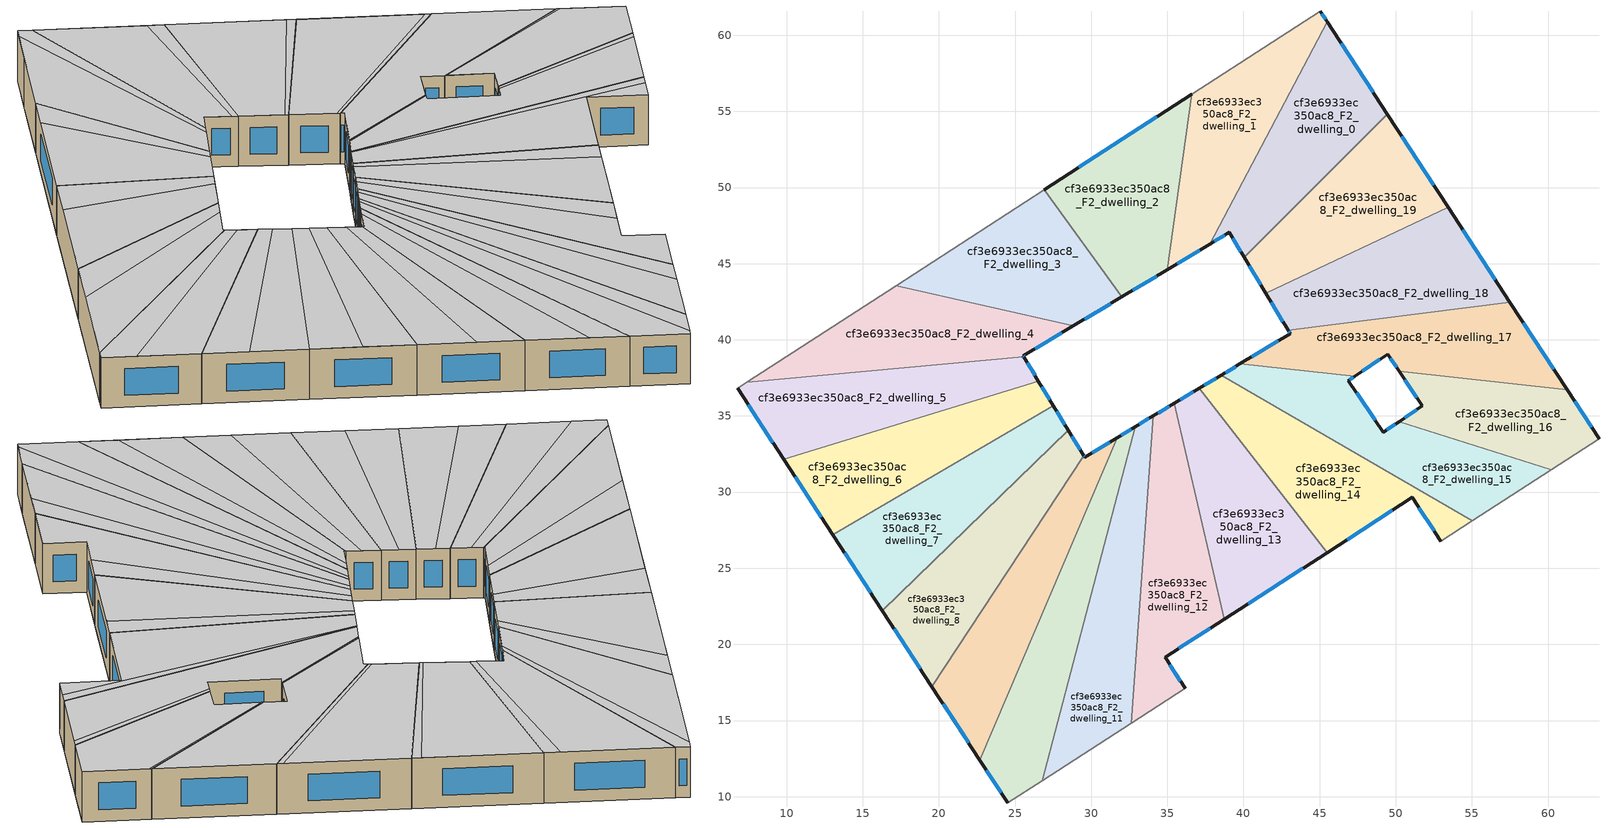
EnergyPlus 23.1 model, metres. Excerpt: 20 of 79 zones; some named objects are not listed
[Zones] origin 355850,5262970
cf3e6933ec350ac8_F2_dwelling_0
 floor to cf3e6933ec350ac8_F1_dwelling_0 (EU_floor_Construction): 45.49,60.9 49.45,54.82 40.04,45.41 39.05,47.05 37.79,46.29 z6
 wall outside (EU_wall_Construction): 37.79,46.29 39.05,47.05 40.04,45.41 / 49.45,54.82 45.49,60.9 z6:9
 wall to cf3e6933ec350ac8_F2_dwelling_1 (EU_wall_Construction): 45.49,60.9 37.79,46.29 z6:9
 wall to cf3e6933ec350ac8_F2_dwelling_19 (EU_wall_Construction): 40.04,45.41 49.45,54.82 z6:9
 window (EU_Window_Construction): 39.29,46.66 39.81,45.79 / 38.09,46.47 38.76,46.87 / 48.52,56.25 46.42,59.47 z6.7:8.3
 ceiling to cf3e6933ec350ac8_F3_dwelling_17 (EU_floor_Construction): 39.85,45.72 48.93,55.62 45.49,60.9 37.79,46.29 39.05,47.05 z9
 ceiling to cf3e6933ec350ac8_F3_dwelling_16 (EU_floor_Construction): 40.04,45.41 49.45,54.82 48.93,55.62 39.85,45.72 z9
cf3e6933ec350ac8_F2_dwelling_1
 floor to cf3e6933ec350ac8_F1_dwelling_1 (EU_floor_Construction): 45.04,61.59 45.49,60.9 37.79,46.29 34.99,44.61 36.59,56.12 41.89,59.55 z6
 wall outside (EU_wall_Construction): 34.99,44.61 37.79,46.29 / 45.49,60.9 45.04,61.59 z6:9
 wall to cf3e6933ec350ac8_F2_dwelling_2 (EU_wall_Construction): 36.59,56.12 34.99,44.61 z6:9
 wall adiabatic (EU_wall_Construction): 45.04,61.59 41.89,59.55 36.59,56.12 z6:9
 window (EU_Window_Construction): 35.65,45 37.14,45.9 / 45.39,61.06 45.15,61.43 z6.7:8.3
 ceiling to cf3e6933ec350ac8_F3_dwelling_18 (EU_floor_Construction): 37.27,45.98 44.43,61.19 41.89,59.55 36.59,56.12 34.99,44.61 z9
 ceiling to cf3e6933ec350ac8_F3_dwelling_17 (EU_floor_Construction): 37.79,46.29 45.49,60.9 45.04,61.59 44.43,61.19 37.27,45.98 z9
cf3e6933ec350ac8_F2_dwelling_10
 floor to cf3e6933ec350ac8_F1_dwelling_10 (EU_floor_Construction): 32.89,34.29 26.79,11.05 24.52,9.59 22.68,12.4 31.71,33.58 z6
 wall outside (EU_wall_Construction): 32.89,34.29 31.71,33.58 / 22.68,12.4 24.52,9.59 z6:9
 wall to cf3e6933ec350ac8_F2_dwelling_9 (EU_wall_Construction): 31.71,33.58 22.68,12.4 z6:9
 wall to cf3e6933ec350ac8_F2_dwelling_11 (EU_wall_Construction): 26.79,11.05 32.89,34.29 z6:9
 wall adiabatic (EU_wall_Construction): 24.52,9.59 26.79,11.05 z6:9
 window (EU_Window_Construction): 32.61,34.12 31.99,33.75 / 23.11,11.74 24.09,10.25 z6.7:8.3
 ceiling to cf3e6933ec350ac8_F3_dwelling_7 (EU_floor_Construction): 24.83,9.79 32.53,34.07 31.71,33.58 22.68,12.4 24.52,9.59 z9
 ceiling adiabatic (EU_roof_Construction): 26.79,11.05 32.89,34.29 32.53,34.07 24.83,9.79 z9
cf3e6933ec350ac8_F2_dwelling_11
 floor to cf3e6933ec350ac8_F1_dwelling_11 (EU_floor_Construction): 34.07,35 32.62,14.83 26.79,11.05 32.89,34.29 z6
 wall outside (EU_wall_Construction): 34.07,35 32.89,34.29 z6:9
 wall to cf3e6933ec350ac8_F2_dwelling_12 (EU_wall_Construction): 32.62,14.83 34.07,35 z6:9
 wall adiabatic (EU_wall_Construction): 26.79,11.05 32.62,14.83 z6:9
 window (EU_Window_Construction): 33.79,34.83 33.17,34.46 z6.7:8.3
 ceiling adiabatic (EU_roof_Construction): 30.86,13.69 33.65,34.75 32.89,34.29 26.79,11.05 z9
 ceiling to cf3e6933ec350ac8_F3_dwelling_9 (EU_floor_Construction): 32.62,14.83 34.07,35 33.65,34.75 30.86,13.69 z9
cf3e6933ec350ac8_F2_dwelling_12
 floor to cf3e6933ec350ac8_F1_dwelling_12 (EU_floor_Construction): 35.45,35.83 38.73,21.65 34.85,19.14 36.16,17.12 32.62,14.83 34.07,35 z6
 wall outside (EU_wall_Construction): 36.16,17.12 34.85,19.14 38.73,21.65 / 35.45,35.83 34.07,35 z6:9
 wall to cf3e6933ec350ac8_F2_dwelling_13 (EU_wall_Construction): 38.73,21.65 35.45,35.83 z6:9
 wall adiabatic (EU_wall_Construction): 32.62,14.83 36.16,17.12 z6:9
 window (EU_Window_Construction): 35.76,19.73 37.82,21.06 / 35.85,17.59 35.16,18.66 / 35.13,35.63 34.39,35.19 z6.7:8.3
 ceiling to cf3e6933ec350ac8_F3_dwelling_9 (EU_floor_Construction): 36.16,17.12 34.85,19.14 36.94,20.49 34.88,35.48 34.07,35 32.62,14.83 z9
 ceiling adiabatic (EU_roof_Construction): 38.73,21.65 35.45,35.83 34.88,35.48 36.94,20.49 z9
cf3e6933ec350ac8_F2_dwelling_13
 floor to cf3e6933ec350ac8_F1_dwelling_13 (EU_floor_Construction): 37.1,36.82 45.49,26.03 38.73,21.65 35.45,35.83 z6
 wall outside (EU_wall_Construction): 38.73,21.65 45.49,26.03 / 37.1,36.82 35.45,35.83 z6:9
 wall to cf3e6933ec350ac8_F2_dwelling_14 (EU_wall_Construction): 45.49,26.03 37.1,36.82 z6:9
 window (EU_Window_Construction): 40.31,22.68 43.9,25 / 36.71,36.58 35.84,36.06 z6.7:8.3
 ceiling adiabatic (EU_roof_Construction): 44.14,25.16 36.69,36.57 35.45,35.83 38.73,21.65 z9
 ceiling to cf3e6933ec350ac8_F3_dwelling_11 (EU_floor_Construction): 45.49,26.03 37.1,36.81 36.69,36.57 44.14,25.16 z9
cf3e6933ec350ac8_F2_dwelling_14
 floor to cf3e6933ec350ac8_F1_dwelling_14 (EU_floor_Construction): 51.08,29.65 45.49,26.03 37.1,36.82 38.54,37.68 55.04,28.12 52.96,26.78 z6
 wall outside (EU_wall_Construction): 45.49,26.03 51.08,29.65 52.96,26.78 / 38.54,37.68 37.1,36.82 z6:9
 wall to cf3e6933ec350ac8_F2_dwelling_15 (EU_wall_Construction): 55.04,28.12 38.54,37.68 z6:9
 wall adiabatic (EU_wall_Construction): 52.96,26.78 55.04,28.12 z6:9
 window (EU_Window_Construction): 51.52,28.97 52.52,27.45 / 46.8,26.88 49.77,28.8 / 38.2,37.48 37.43,37.02 z6.7:8.3
 ceiling to cf3e6933ec350ac8_F3_dwelling_11 (EU_floor_Construction): 52.96,26.78 54.34,27.67 38.43,37.62 37.1,36.81 45.49,26.03 51.08,29.65 z9
 ceiling to cf3e6933ec350ac8_F3_dwelling_12 (EU_floor_Construction): 55.04,28.12 38.54,37.68 38.43,37.62 54.34,27.67 z9
cf3e6933ec350ac8_F2_dwelling_15
 floor to cf3e6933ec350ac8_F1_dwelling_15 (EU_floor_Construction): 60.2,31.46 55.04,28.12 38.54,37.68 39.76,38.42 47.29,37.59 46.89,37.32 49.18,33.93 50.21,34.63 z6
 wall outside (EU_wall_Construction): 50.21,34.63 49.18,33.93 46.89,37.32 47.29,37.59 / 39.76,38.42 38.54,37.68 z6:9
 wall to cf3e6933ec350ac8_F2_dwelling_17 (EU_wall_Construction): 47.29,37.59 39.76,38.42 z6:9
 wall to cf3e6933ec350ac8_F2_dwelling_16 (EU_wall_Construction): 60.2,31.46 50.21,34.63 z6:9
 wall adiabatic (EU_wall_Construction): 55.04,28.12 60.2,31.46 z6:9
 window (EU_Window_Construction): 46.99,37.39 47.2,37.53 / 48.64,34.73 47.43,36.53 / 49.97,34.46 49.42,34.1 / 39.48,38.24 38.83,37.85 z6.7:8.3
 ceiling to cf3e6933ec350ac8_F3_dwelling_12 (EU_floor_Construction): 59.73,31.16 49.93,34.44 49.18,33.93 46.89,37.32 47.29,37.59 39.76,38.42 38.54,37.68 55.04,28.12 z9
 ceiling to cf3e6933ec350ac8_F3_dwelling_13 (EU_floor_Construction): 60.2,31.46 50.21,34.63 49.93,34.44 59.73,31.16 z9
cf3e6933ec350ac8_F2_dwelling_16
 floor to cf3e6933ec350ac8_F1_dwelling_16 (EU_floor_Construction): 61.25,36.71 63.34,33.49 60.2,31.46 50.21,34.63 51.75,35.66 50.23,37.92 z6
 wall outside (EU_wall_Construction): 50.23,37.92 51.75,35.66 50.21,34.63 / 63.34,33.49 61.25,36.71 z6:9
 wall to cf3e6933ec350ac8_F2_dwelling_17 (EU_wall_Construction): 61.25,36.71 50.23,37.92 z6:9
 wall adiabatic (EU_wall_Construction): 60.2,31.46 63.34,33.49 z6:9
 window (EU_Window_Construction): 51.39,35.42 50.57,34.87 / 50.58,37.39 51.39,36.19 / 62.85,34.25 61.74,35.96 z6.7:8.3
 ceiling to cf3e6933ec350ac8_F3_dwelling_13 (EU_floor_Construction): 63.34,33.49 61.35,36.55 50.29,37.83 51.75,35.66 50.21,34.63 60.2,31.46 z9
 ceiling to cf3e6933ec350ac8_F3_dwelling_14 (EU_floor_Construction): 61.35,36.55 61.25,36.71 50.23,37.92 50.29,37.83 z9
cf3e6933ec350ac8_F2_dwelling_17
 floor to cf3e6933ec350ac8_F1_dwelling_17 (EU_floor_Construction): 57.5,42.47 61.25,36.71 50.23,37.92 49.47,39.05 47.29,37.59 39.76,38.42 43.07,40.4 42.93,40.62 z6
 wall outside (EU_wall_Construction): 42.93,40.62 43.07,40.4 39.76,38.42 / 61.25,36.71 57.5,42.47 / 47.29,37.59 49.47,39.05 50.23,37.92 z6:9
 wall to cf3e6933ec350ac8_F2_dwelling_18 (EU_wall_Construction): 57.5,42.47 42.93,40.62 z6:9
 window (EU_Window_Construction): 42.96,40.56 43.04,40.45 / 60.37,38.07 58.38,41.12 / 49.65,38.79 50.05,38.19 / 47.8,37.93 48.96,38.71 / 42.29,39.93 40.54,38.88 z6.7:8.3
 ceiling to cf3e6933ec350ac8_F3_dwelling_14 (EU_floor_Construction): 61.25,36.71 57.5,42.47 42.93,40.62 43.07,40.4 39.93,38.52 47.39,37.66 49.47,39.05 50.23,37.92 z9
 ceiling to cf3e6933ec350ac8_F3_dwelling_12 (EU_floor_Construction): 47.39,37.66 39.93,38.52 39.76,38.42 47.29,37.59 z9
cf3e6933ec350ac8_F2_dwelling_18
 floor to cf3e6933ec350ac8_F1_dwelling_18 (EU_floor_Construction): 53.44,48.7 57.5,42.47 42.93,40.62 41.47,43.05 z6
 wall outside (EU_wall_Construction): 57.5,42.47 53.44,48.7 / 41.47,43.05 42.93,40.62 z6:9
 wall to cf3e6933ec350ac8_F2_dwelling_19 (EU_wall_Construction): 53.44,48.7 41.47,43.05 z6:9
 window (EU_Window_Construction): 56.54,43.94 54.39,47.24 / 41.81,42.48 42.59,41.19 z6.7:8.3
 ceiling to cf3e6933ec350ac8_F3_dwelling_15 (EU_floor_Construction): 57.3,42.77 53.44,48.7 41.47,43.05 42.81,40.82 z9
 ceiling to cf3e6933ec350ac8_F3_dwelling_14 (EU_floor_Construction): 57.5,42.47 57.3,42.77 42.81,40.82 42.93,40.62 z9
cf3e6933ec350ac8_F2_dwelling_19
 floor to cf3e6933ec350ac8_F1_dwelling_19 (EU_floor_Construction): 49.45,54.82 53.44,48.7 41.47,43.05 40.04,45.41 z6
 wall outside (EU_wall_Construction): 40.04,45.41 41.47,43.05 / 53.44,48.7 49.45,54.82 z6:9
 window (EU_Window_Construction): 40.38,44.85 41.13,43.6 / 52.5,50.14 50.39,53.38 z6.7:8.3
 ceiling to cf3e6933ec350ac8_F3_dwelling_16 (EU_floor_Construction): 53.12,49.18 49.45,54.82 40.04,45.41 41.36,43.23 z9
 ceiling to cf3e6933ec350ac8_F3_dwelling_15 (EU_floor_Construction): 53.44,48.7 53.12,49.18 41.36,43.23 41.47,43.05 z9
cf3e6933ec350ac8_F2_dwelling_2
 floor to cf3e6933ec350ac8_F1_dwelling_2 (EU_floor_Construction): 36.59,56.12 34.99,44.61 32.02,42.83 26.92,49.86 z6
 wall outside (EU_wall_Construction): 32.02,42.83 34.99,44.61 / 36.59,56.12 26.92,49.86 z6:9
 wall to cf3e6933ec350ac8_F2_dwelling_3 (EU_wall_Construction): 26.92,49.86 32.02,42.83 z6:9
 window (EU_Window_Construction): 32.72,43.24 34.29,44.19 / 34.32,54.65 29.19,51.33 z6.7:8.3
 ceiling to cf3e6933ec350ac8_F3_dwelling_0 (EU_floor_Construction): 34.3,44.2 34.3,54.64 26.92,49.86 32.02,42.83 z9
 ceiling to cf3e6933ec350ac8_F3_dwelling_18 (EU_floor_Construction): 34.99,44.61 36.59,56.12 34.3,54.64 34.3,44.2 z9
cf3e6933ec350ac8_F2_dwelling_3
 floor to cf3e6933ec350ac8_F1_dwelling_3 (EU_floor_Construction): 26.92,49.86 32.02,42.83 28.83,40.91 17.19,43.56 z6
 wall outside (EU_wall_Construction): 28.83,40.91 32.02,42.83 z6:9
 wall to cf3e6933ec350ac8_F2_dwelling_4 (EU_wall_Construction): 17.19,43.56 28.83,40.91 z6:9
 wall adiabatic (EU_wall_Construction): 26.92,49.86 17.19,43.56 z6:9
 window (EU_Window_Construction): 29.58,41.36 31.27,42.38 z6.7:8.3
 ceiling to cf3e6933ec350ac8_F3_dwelling_1 (EU_floor_Construction): 31.12,42.29 24.11,48.04 17.19,43.56 28.83,40.91 z9
 ceiling to cf3e6933ec350ac8_F3_dwelling_0 (EU_floor_Construction): 32.02,42.83 26.92,49.86 24.11,48.04 31.12,42.29 z9
cf3e6933ec350ac8_F2_dwelling_4
 floor to cf3e6933ec350ac8_F1_dwelling_4 (EU_floor_Construction): 28.83,40.91 25.54,38.94 25.58,38.87 7.38,37.21 17.19,43.56 z6
 wall outside (EU_wall_Construction): 25.58,38.87 25.54,38.94 28.83,40.91 z6:9
 wall to cf3e6933ec350ac8_F2_dwelling_5 (EU_wall_Construction): 7.38,37.21 25.58,38.87 z6:9
 wall adiabatic (EU_wall_Construction): 17.19,43.56 7.38,37.21 z6:9
 window (EU_Window_Construction): 26.31,39.4 28.06,40.45 / 25.57,38.89 25.55,38.92 z6.7:8.3
 ceiling to cf3e6933ec350ac8_F3_dwelling_2 (EU_floor_Construction): 25.58,38.87 25.54,38.94 27.68,40.23 13.85,41.39 7.39,37.21 z9
 ceiling to cf3e6933ec350ac8_F3_dwelling_1 (EU_floor_Construction): 28.83,40.91 17.19,43.56 13.85,41.39 27.68,40.23 z9
cf3e6933ec350ac8_F2_dwelling_5
 floor to cf3e6933ec350ac8_F1_dwelling_5 (EU_floor_Construction): 25.58,38.87 26.54,37.29 9.8,32.16 6.77,36.81 7.38,37.21 z6
 wall outside (EU_wall_Construction): 26.54,37.29 25.58,38.87 / 6.77,36.81 9.8,32.16 z6:9
 wall to cf3e6933ec350ac8_F2_dwelling_6 (EU_wall_Construction): 9.8,32.16 26.54,37.29 z6:9
 wall adiabatic (EU_wall_Construction): 7.38,37.21 6.77,36.81 z6:9
 window (EU_Window_Construction): 26.31,37.66 25.81,38.5 / 7.48,35.72 9.09,33.25 z6.7:8.3
 ceiling to cf3e6933ec350ac8_F3_dwelling_3 (EU_floor_Construction): 26.54,37.29 25.96,38.25 7.84,35.17 9.8,32.16 z9
 ceiling to cf3e6933ec350ac8_F3_dwelling_2 (EU_floor_Construction): 25.96,38.25 25.58,38.87 7.39,37.21 6.77,36.81 7.84,35.17 z9
cf3e6933ec350ac8_F2_dwelling_6
 floor to cf3e6933ec350ac8_F1_dwelling_6 (EU_floor_Construction): 26.54,37.29 27.51,35.68 13.04,27.19 9.8,32.16 z6
 wall outside (EU_wall_Construction): 27.51,35.68 26.54,37.29 / 9.8,32.16 13.04,27.19 z6:9
 wall to cf3e6933ec350ac8_F2_dwelling_7 (EU_wall_Construction): 13.04,27.19 27.51,35.68 z6:9
 window (EU_Window_Construction): 27.28,36.06 26.77,36.91 / 10.56,30.99 12.28,28.36 z6.7:8.3
 ceiling adiabatic (EU_roof_Construction): 27.51,35.68 26.97,36.57 11.25,29.94 13.04,27.19 z9
 ceiling to cf3e6933ec350ac8_F3_dwelling_3 (EU_floor_Construction): 26.97,36.57 26.54,37.29 9.8,32.16 11.25,29.94 z9
cf3e6933ec350ac8_F2_dwelling_7
 floor to cf3e6933ec350ac8_F1_dwelling_7 (EU_floor_Construction): 27.51,35.68 28.5,34.04 16.29,22.21 13.04,27.19 z6
 wall outside (EU_wall_Construction): 28.5,34.04 27.51,35.68 / 13.04,27.19 16.29,22.21 z6:9
 wall to cf3e6933ec350ac8_F2_dwelling_8 (EU_wall_Construction): 16.29,22.21 28.5,34.04 z6:9
 window (EU_Window_Construction): 28.27,34.43 27.74,35.3 / 13.8,26.02 15.52,23.38 z6.7:8.3
 ceiling to cf3e6933ec350ac8_F3_dwelling_5 (EU_floor_Construction): 28.5,34.04 28,34.87 14.66,24.71 16.29,22.21 z9
 ceiling to cf3e6933ec350ac8_F3_dwelling_4 (EU_floor_Construction): 28,34.87 27.51,35.68 13.04,27.19 14.66,24.71 z9
cf3e6933ec350ac8_F2_dwelling_8
 floor to cf3e6933ec350ac8_F1_dwelling_8 (EU_floor_Construction): 28.5,34.04 29.51,32.38 19.54,17.22 16.29,22.21 z6
 wall outside (EU_wall_Construction): 29.51,32.38 28.5,34.04 / 16.29,22.21 19.54,17.22 z6:9
 wall to cf3e6933ec350ac8_F2_dwelling_9 (EU_wall_Construction): 19.54,17.22 29.51,32.38 z6:9
 window (EU_Window_Construction): 29.27,32.77 28.74,33.65 / 17.05,21.04 18.77,18.4 z6.7:8.3
 ceiling to cf3e6933ec350ac8_F3_dwelling_5 (EU_floor_Construction): 18.08,19.46 29.05,33.13 28.5,34.04 16.29,22.21 z9
 ceiling to cf3e6933ec350ac8_F3_dwelling_6 (EU_floor_Construction): 19.54,17.23 29.51,32.38 29.05,33.13 18.08,19.46 z9
cf3e6933ec350ac8_F2_dwelling_9
 floor to cf3e6933ec350ac8_F1_dwelling_9 (EU_floor_Construction): 31.71,33.58 22.68,12.4 19.54,17.22 29.51,32.38 29.56,32.29 z6
 wall outside (EU_wall_Construction): 31.71,33.58 29.56,32.29 29.51,32.38 / 19.54,17.22 22.68,12.4 z6:9
 window (EU_Window_Construction): 29.55,32.31 29.52,32.36 / 31.21,33.28 30.06,32.59 / 20.28,16.09 21.94,13.53 z6.7:8.3
 ceiling to cf3e6933ec350ac8_F3_dwelling_6 (EU_floor_Construction): 21.46,14.27 31.02,33.16 29.56,32.29 29.51,32.38 19.54,17.22 z9
 ceiling to cf3e6933ec350ac8_F3_dwelling_7 (EU_floor_Construction): 22.68,12.4 31.71,33.58 31.02,33.16 21.46,14.27 z9
[Building]
EU S2 Campaign: North Axis=0; Terrain=City; Solar Distribution=FullExterior
[Site:Location]
Budapest.Ferenc.Liszt.Intl.AP: Latitude=47.437; Longitude=19.256; Time Zone=1; Elevation=185
[SizingPeriod:WeatherFileDays]
AnnualSizingPeriod: Begin Month=1; Begin Day of Month=1; End Month=12; End Day of Month=31; Day of Week for Start Day=Monday; Use Weather File Daylight Saving Period=No; Use Weather File Rain and Snow Indicators=No
[MATERIAL]
EU_InternalMass_Material: Roughness=MediumRough; Thickness=0.1; Conductivity=1; Density=1800; Specific Heat=900; Thermal Absorptance=0.9; Solar Absorptance=0.7; Visible Absorptance=0.7
[MATERIAL:NOMASS] Roughness=MediumRough; Thermal Absorptance=0.9; Solar Absorptance=0.7; Visible Absorptance=0.7
Name | Thermal Resistance
EU_wall_NoMass | 0.832559
EU_roof_NoMass | 1.39638
EU_floor_NoMass | 0.872794
[WINDOWMATERIAL:SIMPLEGLAZINGSYSTEM]
EU_Window_SimpleGlazing: UFactor=2.79869; Solar Heat Gain Coefficient=0.75; Visible Transmittance=0.75
[CONSTRUCTION]
EU_wall_Construction: EU_wall_NoMass
EU_roof_Construction: EU_roof_NoMass
EU_floor_Construction: EU_floor_NoMass
EU_Window_Construction: EU_Window_SimpleGlazing
EU_InternalMass_Construction: EU_InternalMass_Material
[ZONE] Type=1; Multiplier=1; Ceiling Height=autocalculate; Floor Area=autocalculate; Part of Total Floor Area=Yes
Name | Volume
cf3e6933ec350ac8_F2_dwelling_0 | 196.942
cf3e6933ec350ac8_F2_dwelling_1 | 196.896
cf3e6933ec350ac8_F2_dwelling_10 | 196.915
cf3e6933ec350ac8_F2_dwelling_11 | 202.962
cf3e6933ec350ac8_F2_dwelling_12 | 201.796
cf3e6933ec350ac8_F2_dwelling_13 | 204.489
cf3e6933ec350ac8_F2_dwelling_14 | 201.362
cf3e6933ec350ac8_F2_dwelling_15 | 204.1
cf3e6933ec350ac8_F2_dwelling_16 | 152.182
cf3e6933ec350ac8_F2_dwelling_17 | 204.964
cf3e6933ec350ac8_F2_dwelling_18 | 203.558
cf3e6933ec350ac8_F2_dwelling_19 | 196.938
cf3e6933ec350ac8_F2_dwelling_2 | 196.905
cf3e6933ec350ac8_F2_dwelling_3 | 196.957
cf3e6933ec350ac8_F2_dwelling_4 | 196.926
cf3e6933ec350ac8_F2_dwelling_5 | 196.911
cf3e6933ec350ac8_F2_dwelling_6 | 196.937
cf3e6933ec350ac8_F2_dwelling_7 | 196.919
cf3e6933ec350ac8_F2_dwelling_8 | 196.921
cf3e6933ec350ac8_F2_dwelling_9 | 196.962
[INTERNALMASS] Construction=EU_InternalMass_Construction
Name | Zone or ZoneList | Surface Area
cf3e6933ec350ac8_F2_dwelling_0_EU_InternalMass | cf3e6933ec350ac8_F2_dwelling_0 | 65.6472
cf3e6933ec350ac8_F2_dwelling_1_EU_InternalMass | cf3e6933ec350ac8_F2_dwelling_1 | 65.6319
cf3e6933ec350ac8_F2_dwelling_2_EU_InternalMass | cf3e6933ec350ac8_F2_dwelling_2 | 65.6351
cf3e6933ec350ac8_F2_dwelling_3_EU_InternalMass | cf3e6933ec350ac8_F2_dwelling_3 | 65.6524
cf3e6933ec350ac8_F2_dwelling_4_EU_InternalMass | cf3e6933ec350ac8_F2_dwelling_4 | 65.6416
cf3e6933ec350ac8_F2_dwelling_5_EU_InternalMass | cf3e6933ec350ac8_F2_dwelling_5 | 65.6371
cf3e6933ec350ac8_F2_dwelling_6_EU_InternalMass | cf3e6933ec350ac8_F2_dwelling_6 | 65.6459
cf3e6933ec350ac8_F2_dwelling_7_EU_InternalMass | cf3e6933ec350ac8_F2_dwelling_7 | 65.6396
cf3e6933ec350ac8_F2_dwelling_8_EU_InternalMass | cf3e6933ec350ac8_F2_dwelling_8 | 65.6404
cf3e6933ec350ac8_F2_dwelling_9_EU_InternalMass | cf3e6933ec350ac8_F2_dwelling_9 | 65.6538
cf3e6933ec350ac8_F2_dwelling_10_EU_InternalMass | cf3e6933ec350ac8_F2_dwelling_10 | 65.6386
cf3e6933ec350ac8_F2_dwelling_11_EU_InternalMass | cf3e6933ec350ac8_F2_dwelling_11 | 67.6533
cf3e6933ec350ac8_F2_dwelling_12_EU_InternalMass | cf3e6933ec350ac8_F2_dwelling_12 | 67.2705
cf3e6933ec350ac8_F2_dwelling_13_EU_InternalMass | cf3e6933ec350ac8_F2_dwelling_13 | 68.1589
cf3e6933ec350ac8_F2_dwelling_14_EU_InternalMass | cf3e6933ec350ac8_F2_dwelling_14 | 67.1185
cf3e6933ec350ac8_F2_dwelling_15_EU_InternalMass | cf3e6933ec350ac8_F2_dwelling_15 | 68.0337
cf3e6933ec350ac8_F2_dwelling_16_EU_InternalMass | cf3e6933ec350ac8_F2_dwelling_16 | 50.7276
cf3e6933ec350ac8_F2_dwelling_17_EU_InternalMass | cf3e6933ec350ac8_F2_dwelling_17 | 68.3292
cf3e6933ec350ac8_F2_dwelling_18_EU_InternalMass | cf3e6933ec350ac8_F2_dwelling_18 | 67.8459
cf3e6933ec350ac8_F2_dwelling_19_EU_InternalMass | cf3e6933ec350ac8_F2_dwelling_19 | 65.6458
[OTHEREQUIPMENT] Fuel Type=Electricity; Design Level Calculation Method=Watts/Area; Power per Zone Floor Area=1; Fraction Latent=0; Fraction Radiant=0; Fraction Lost=0; Carbon Dioxide Generation Rate=0; EndUse Subcategory=EU_Step8_InternalGains
Name | Zone or ZoneList or Space or SpaceList | Schedule
EU_Step8_InternalGain_cf3e6933ec350ac8_F2_dwelling_0_f000 | cf3e6933ec350ac8_F2_dwelling_0 | EU_Step8_GainSchedule_cf3e6933ec350ac8_F2_dwelling_0_f000
EU_Step8_InternalGain_cf3e6933ec350ac8_F2_dwelling_1_f000 | cf3e6933ec350ac8_F2_dwelling_1 | EU_Step8_GainSchedule_cf3e6933ec350ac8_F2_dwelling_1_f000
EU_Step8_InternalGain_cf3e6933ec350ac8_F2_dwelling_2_f000 | cf3e6933ec350ac8_F2_dwelling_2 | EU_Step8_GainSchedule_cf3e6933ec350ac8_F2_dwelling_2_f000
EU_Step8_InternalGain_cf3e6933ec350ac8_F2_dwelling_3_f000 | cf3e6933ec350ac8_F2_dwelling_3 | EU_Step8_GainSchedule_cf3e6933ec350ac8_F2_dwelling_3_f000
EU_Step8_InternalGain_cf3e6933ec350ac8_F2_dwelling_4_f000 | cf3e6933ec350ac8_F2_dwelling_4 | EU_Step8_GainSchedule_cf3e6933ec350ac8_F2_dwelling_4_f000
EU_Step8_InternalGain_cf3e6933ec350ac8_F2_dwelling_5_f000 | cf3e6933ec350ac8_F2_dwelling_5 | EU_Step8_GainSchedule_cf3e6933ec350ac8_F2_dwelling_5_f000
EU_Step8_InternalGain_cf3e6933ec350ac8_F2_dwelling_6_f000 | cf3e6933ec350ac8_F2_dwelling_6 | EU_Step8_GainSchedule_cf3e6933ec350ac8_F2_dwelling_6_f000
EU_Step8_InternalGain_cf3e6933ec350ac8_F2_dwelling_7_f000 | cf3e6933ec350ac8_F2_dwelling_7 | EU_Step8_GainSchedule_cf3e6933ec350ac8_F2_dwelling_7_f000
EU_Step8_InternalGain_cf3e6933ec350ac8_F2_dwelling_8_f000 | cf3e6933ec350ac8_F2_dwelling_8 | EU_Step8_GainSchedule_cf3e6933ec350ac8_F2_dwelling_8_f000
EU_Step8_InternalGain_cf3e6933ec350ac8_F2_dwelling_9_f000 | cf3e6933ec350ac8_F2_dwelling_9 | EU_Step8_GainSchedule_cf3e6933ec350ac8_F2_dwelling_9_f000
EU_Step8_InternalGain_cf3e6933ec350ac8_F2_dwelling_10_f000 | cf3e6933ec350ac8_F2_dwelling_10 | EU_Step8_GainSchedule_cf3e6933ec350ac8_F2_dwelling_10_f000
EU_Step8_InternalGain_cf3e6933ec350ac8_F2_dwelling_11_f000 | cf3e6933ec350ac8_F2_dwelling_11 | EU_Step8_GainSchedule_cf3e6933ec350ac8_F2_dwelling_11_f000
EU_Step8_InternalGain_cf3e6933ec350ac8_F2_dwelling_12_f000 | cf3e6933ec350ac8_F2_dwelling_12 | EU_Step8_GainSchedule_cf3e6933ec350ac8_F2_dwelling_12_f000
EU_Step8_InternalGain_cf3e6933ec350ac8_F2_dwelling_13_f000 | cf3e6933ec350ac8_F2_dwelling_13 | EU_Step8_GainSchedule_cf3e6933ec350ac8_F2_dwelling_13_f000
EU_Step8_InternalGain_cf3e6933ec350ac8_F2_dwelling_14_f000 | cf3e6933ec350ac8_F2_dwelling_14 | EU_Step8_GainSchedule_cf3e6933ec350ac8_F2_dwelling_14_f000
EU_Step8_InternalGain_cf3e6933ec350ac8_F2_dwelling_15_f000 | cf3e6933ec350ac8_F2_dwelling_15 | EU_Step8_GainSchedule_cf3e6933ec350ac8_F2_dwelling_15_f000
EU_Step8_InternalGain_cf3e6933ec350ac8_F2_dwelling_16_f000 | cf3e6933ec350ac8_F2_dwelling_16 | EU_Step8_GainSchedule_cf3e6933ec350ac8_F2_dwelling_16_f000
EU_Step8_InternalGain_cf3e6933ec350ac8_F2_dwelling_17_f000 | cf3e6933ec350ac8_F2_dwelling_17 | EU_Step8_GainSchedule_cf3e6933ec350ac8_F2_dwelling_17_f000
EU_Step8_InternalGain_cf3e6933ec350ac8_F2_dwelling_18_f000 | cf3e6933ec350ac8_F2_dwelling_18 | EU_Step8_GainSchedule_cf3e6933ec350ac8_F2_dwelling_18_f000
EU_Step8_InternalGain_cf3e6933ec350ac8_F2_dwelling_19_f000 | cf3e6933ec350ac8_F2_dwelling_19 | EU_Step8_GainSchedule_cf3e6933ec350ac8_F2_dwelling_19_f000
[ZONEVENTILATION:DESIGNFLOWRATE] Schedule=EU_AlwaysOn; Design Flow Rate Calculation Method=AirChanges/Hour; Air Changes per Hour=0.475469; Ventilation Type=Natural; Fan Pressure Rise=0; Fan Total Efficiency=1; Constant Term Coefficient=1; Temperature Term Coefficient=0; Velocity Term Coefficient=0; Velocity Squared Term Coefficient=0; Minimum Indoor Temperature=-100; Maximum Indoor Temperature=100; Delta Temperature=-100; Minimum Outdoor Temperature=-100; Maximum Outdoor Temperature=100; Maximum Wind Speed=40
Name | Zone or ZoneList or Space or SpaceList
EU_ConstantAir_cf3e6933ec350ac8_F2_dwelling_0 | cf3e6933ec350ac8_F2_dwelling_0
EU_ConstantAir_cf3e6933ec350ac8_F2_dwelling_1 | cf3e6933ec350ac8_F2_dwelling_1
EU_ConstantAir_cf3e6933ec350ac8_F2_dwelling_2 | cf3e6933ec350ac8_F2_dwelling_2
EU_ConstantAir_cf3e6933ec350ac8_F2_dwelling_3 | cf3e6933ec350ac8_F2_dwelling_3
EU_ConstantAir_cf3e6933ec350ac8_F2_dwelling_4 | cf3e6933ec350ac8_F2_dwelling_4
EU_ConstantAir_cf3e6933ec350ac8_F2_dwelling_5 | cf3e6933ec350ac8_F2_dwelling_5
EU_ConstantAir_cf3e6933ec350ac8_F2_dwelling_6 | cf3e6933ec350ac8_F2_dwelling_6
EU_ConstantAir_cf3e6933ec350ac8_F2_dwelling_7 | cf3e6933ec350ac8_F2_dwelling_7
EU_ConstantAir_cf3e6933ec350ac8_F2_dwelling_8 | cf3e6933ec350ac8_F2_dwelling_8
EU_ConstantAir_cf3e6933ec350ac8_F2_dwelling_9 | cf3e6933ec350ac8_F2_dwelling_9
EU_ConstantAir_cf3e6933ec350ac8_F2_dwelling_10 | cf3e6933ec350ac8_F2_dwelling_10
EU_ConstantAir_cf3e6933ec350ac8_F2_dwelling_11 | cf3e6933ec350ac8_F2_dwelling_11
EU_ConstantAir_cf3e6933ec350ac8_F2_dwelling_12 | cf3e6933ec350ac8_F2_dwelling_12
EU_ConstantAir_cf3e6933ec350ac8_F2_dwelling_13 | cf3e6933ec350ac8_F2_dwelling_13
EU_ConstantAir_cf3e6933ec350ac8_F2_dwelling_14 | cf3e6933ec350ac8_F2_dwelling_14
EU_ConstantAir_cf3e6933ec350ac8_F2_dwelling_15 | cf3e6933ec350ac8_F2_dwelling_15
EU_ConstantAir_cf3e6933ec350ac8_F2_dwelling_16 | cf3e6933ec350ac8_F2_dwelling_16
EU_ConstantAir_cf3e6933ec350ac8_F2_dwelling_17 | cf3e6933ec350ac8_F2_dwelling_17
EU_ConstantAir_cf3e6933ec350ac8_F2_dwelling_18 | cf3e6933ec350ac8_F2_dwelling_18
EU_ConstantAir_cf3e6933ec350ac8_F2_dwelling_19 | cf3e6933ec350ac8_F2_dwelling_19
[HVACTEMPLATE:ZONE:IDEALLOADSAIRSYSTEM] System Availability Schedule=EU_AlwaysOn; Maximum Heating Supply Air Temperature=50; Minimum Cooling Supply Air Temperature=13; Maximum Heating Supply Air Humidity Ratio=0.0156; Minimum Cooling Supply Air Humidity Ratio=0.0077; Heating Limit=NoLimit; Cooling Limit=NoLimit; Heating Availability Schedule=EU_AlwaysOn; Cooling Availability Schedule=EU_CoolingOff; Dehumidification Control Type=ConstantSensibleHeatRatio; Cooling Sensible Heat Ratio=0.7; Dehumidification Setpoint=60; Humidification Control Type=None; Humidification Setpoint=30; Outdoor Air Method=None; Outdoor Air Flow Rate per Person=0.00944; Outdoor Air Flow Rate per Zone Floor Area=0; Outdoor Air Flow Rate per Zone=0; Demand Controlled Ventilation Type=None; Outdoor Air Economizer Type=NoEconomizer; Heat Recovery Type=None; Sensible Heat Recovery Effectiveness=0.7; Latent Heat Recovery Effectiveness=0.65
Name | Template Thermostat
cf3e6933ec350ac8_F2_dwelling_0 | EU_HeatOnly_cf3e6933ec350ac8_F2_dwelling_0
cf3e6933ec350ac8_F2_dwelling_1 | EU_HeatOnly_cf3e6933ec350ac8_F2_dwelling_1
cf3e6933ec350ac8_F2_dwelling_2 | EU_HeatOnly_cf3e6933ec350ac8_F2_dwelling_2
cf3e6933ec350ac8_F2_dwelling_3 | EU_HeatOnly_cf3e6933ec350ac8_F2_dwelling_3
cf3e6933ec350ac8_F2_dwelling_4 | EU_HeatOnly_cf3e6933ec350ac8_F2_dwelling_4
cf3e6933ec350ac8_F2_dwelling_5 | EU_HeatOnly_cf3e6933ec350ac8_F2_dwelling_5
cf3e6933ec350ac8_F2_dwelling_6 | EU_HeatOnly_cf3e6933ec350ac8_F2_dwelling_6
cf3e6933ec350ac8_F2_dwelling_7 | EU_HeatOnly_cf3e6933ec350ac8_F2_dwelling_7
cf3e6933ec350ac8_F2_dwelling_8 | EU_HeatOnly_cf3e6933ec350ac8_F2_dwelling_8
cf3e6933ec350ac8_F2_dwelling_9 | EU_HeatOnly_cf3e6933ec350ac8_F2_dwelling_9
cf3e6933ec350ac8_F2_dwelling_10 | EU_HeatOnly_cf3e6933ec350ac8_F2_dwelling_10
cf3e6933ec350ac8_F2_dwelling_11 | EU_HeatOnly_cf3e6933ec350ac8_F2_dwelling_11
cf3e6933ec350ac8_F2_dwelling_12 | EU_HeatOnly_cf3e6933ec350ac8_F2_dwelling_12
cf3e6933ec350ac8_F2_dwelling_13 | EU_HeatOnly_cf3e6933ec350ac8_F2_dwelling_13
cf3e6933ec350ac8_F2_dwelling_14 | EU_HeatOnly_cf3e6933ec350ac8_F2_dwelling_14
cf3e6933ec350ac8_F2_dwelling_15 | EU_HeatOnly_cf3e6933ec350ac8_F2_dwelling_15
cf3e6933ec350ac8_F2_dwelling_16 | EU_HeatOnly_cf3e6933ec350ac8_F2_dwelling_16
cf3e6933ec350ac8_F2_dwelling_17 | EU_HeatOnly_cf3e6933ec350ac8_F2_dwelling_17
cf3e6933ec350ac8_F2_dwelling_18 | EU_HeatOnly_cf3e6933ec350ac8_F2_dwelling_18
cf3e6933ec350ac8_F2_dwelling_19 | EU_HeatOnly_cf3e6933ec350ac8_F2_dwelling_19
[SIZING:ZONE] Zone Cooling Design Supply Air Temperature Input Method=SupplyAirTemperature; Zone Cooling Design Supply Air Temperature=13; Zone Heating Design Supply Air Temperature Input Method=SupplyAirTemperature; Zone Heating Design Supply Air Temperature=50; Zone Cooling Design Supply Air Humidity Ratio=0.008; Zone Heating Design Supply Air Humidity Ratio=0.008; Cooling Design Air Flow Method=DesignDay; Cooling Design Air Flow Rate=0; Cooling Minimum Air Flow per Zone Floor Area=0.000762; Cooling Minimum Air Flow=0; Cooling Minimum Air Flow Fraction=0.2; Heating Design Air Flow Method=DesignDay; Heating Design Air Flow Rate=0; Heating Maximum Air Flow per Zone Floor Area=0.002032; Heating Maximum Air Flow=0.141576; Heating Maximum Air Flow Fraction=0.3; Account for Dedicated Outdoor Air System=No; Dedicated Outdoor Air System Control Strategy=NeutralSupplyAir; Dedicated Outdoor Air Low Setpoint Temperature for Design=autosize; Dedicated Outdoor Air High Setpoint Temperature for Design=autosize; Zone Load Sizing Method=Sensible Load Only No Latent Load; Zone Latent Cooling Design Supply Air Humidity Ratio Input Method=HumidityRatioDifference; Zone Cooling Design Supply Air Humidity Ratio Difference=0.005; Zone Latent Heating Design Supply Air Humidity Ratio Input Method=HumidityRatioDifference; Zone Humidification Design Supply Air Humidity Ratio Difference=0.005
cf3e6933ec350ac8_F2_dwelling_0; cf3e6933ec350ac8_F2_dwelling_1; cf3e6933ec350ac8_F2_dwelling_2; cf3e6933ec350ac8_F2_dwelling_3; cf3e6933ec350ac8_F2_dwelling_4; cf3e6933ec350ac8_F2_dwelling_5; cf3e6933ec350ac8_F2_dwelling_6; cf3e6933ec350ac8_F2_dwelling_7; cf3e6933ec350ac8_F2_dwelling_8; cf3e6933ec350ac8_F2_dwelling_9; cf3e6933ec350ac8_F2_dwelling_10; cf3e6933ec350ac8_F2_dwelling_11; cf3e6933ec350ac8_F2_dwelling_12; cf3e6933ec350ac8_F2_dwelling_13; cf3e6933ec350ac8_F2_dwelling_14; cf3e6933ec350ac8_F2_dwelling_15; cf3e6933ec350ac8_F2_dwelling_16; cf3e6933ec350ac8_F2_dwelling_17; cf3e6933ec350ac8_F2_dwelling_18; cf3e6933ec350ac8_F2_dwelling_19
[SCHEDULE:CONSTANT]
Name | Hourly Value
EU_AlwaysOn | 1
EU_CoolingOff | 0
[SCHEDULE:FILE] Column Number=1; Rows to Skip at Top=0; Number of Hours of Data=8760; Column Separator=Comma; Interpolate to Timestep=No; Minutes per Item=60; Adjust Schedule for Daylight Savings=Yes
Name | File
EU_Step8_GainSchedule_cf3e6933ec350ac8_F2_dwelling_0_f000 | ../../schedules/cf3e6933ec350ac8/cf3e6933ec350ac8_F2_dwelling_0_f000_gain.csv
EU_Step8_GainSchedule_cf3e6933ec350ac8_F2_dwelling_1_f000 | ../../schedules/cf3e6933ec350ac8/cf3e6933ec350ac8_F2_dwelling_1_f000_gain.csv
EU_Step8_GainSchedule_cf3e6933ec350ac8_F2_dwelling_2_f000 | ../../schedules/cf3e6933ec350ac8/cf3e6933ec350ac8_F2_dwelling_2_f000_gain.csv
EU_Step8_GainSchedule_cf3e6933ec350ac8_F2_dwelling_3_f000 | ../../schedules/cf3e6933ec350ac8/cf3e6933ec350ac8_F2_dwelling_3_f000_gain.csv
EU_Step8_GainSchedule_cf3e6933ec350ac8_F2_dwelling_4_f000 | ../../schedules/cf3e6933ec350ac8/cf3e6933ec350ac8_F2_dwelling_4_f000_gain.csv
EU_Step8_GainSchedule_cf3e6933ec350ac8_F2_dwelling_5_f000 | ../../schedules/cf3e6933ec350ac8/cf3e6933ec350ac8_F2_dwelling_5_f000_gain.csv
EU_Step8_GainSchedule_cf3e6933ec350ac8_F2_dwelling_6_f000 | ../../schedules/cf3e6933ec350ac8/cf3e6933ec350ac8_F2_dwelling_6_f000_gain.csv
EU_Step8_GainSchedule_cf3e6933ec350ac8_F2_dwelling_7_f000 | ../../schedules/cf3e6933ec350ac8/cf3e6933ec350ac8_F2_dwelling_7_f000_gain.csv
EU_Step8_GainSchedule_cf3e6933ec350ac8_F2_dwelling_8_f000 | ../../schedules/cf3e6933ec350ac8/cf3e6933ec350ac8_F2_dwelling_8_f000_gain.csv
EU_Step8_GainSchedule_cf3e6933ec350ac8_F2_dwelling_9_f000 | ../../schedules/cf3e6933ec350ac8/cf3e6933ec350ac8_F2_dwelling_9_f000_gain.csv
EU_Step8_GainSchedule_cf3e6933ec350ac8_F2_dwelling_10_f000 | ../../schedules/cf3e6933ec350ac8/cf3e6933ec350ac8_F2_dwelling_10_f000_gain.csv
EU_Step8_GainSchedule_cf3e6933ec350ac8_F2_dwelling_11_f000 | ../../schedules/cf3e6933ec350ac8/cf3e6933ec350ac8_F2_dwelling_11_f000_gain.csv
EU_Step8_GainSchedule_cf3e6933ec350ac8_F2_dwelling_12_f000 | ../../schedules/cf3e6933ec350ac8/cf3e6933ec350ac8_F2_dwelling_12_f000_gain.csv
EU_Step8_GainSchedule_cf3e6933ec350ac8_F2_dwelling_13_f000 | ../../schedules/cf3e6933ec350ac8/cf3e6933ec350ac8_F2_dwelling_13_f000_gain.csv
EU_Step8_GainSchedule_cf3e6933ec350ac8_F2_dwelling_14_f000 | ../../schedules/cf3e6933ec350ac8/cf3e6933ec350ac8_F2_dwelling_14_f000_gain.csv
EU_Step8_GainSchedule_cf3e6933ec350ac8_F2_dwelling_15_f000 | ../../schedules/cf3e6933ec350ac8/cf3e6933ec350ac8_F2_dwelling_15_f000_gain.csv
EU_Step8_GainSchedule_cf3e6933ec350ac8_F2_dwelling_16_f000 | ../../schedules/cf3e6933ec350ac8/cf3e6933ec350ac8_F2_dwelling_16_f000_gain.csv
EU_Step8_GainSchedule_cf3e6933ec350ac8_F2_dwelling_17_f000 | ../../schedules/cf3e6933ec350ac8/cf3e6933ec350ac8_F2_dwelling_17_f000_gain.csv
EU_Step8_GainSchedule_cf3e6933ec350ac8_F2_dwelling_18_f000 | ../../schedules/cf3e6933ec350ac8/cf3e6933ec350ac8_F2_dwelling_18_f000_gain.csv
EU_Step8_GainSchedule_cf3e6933ec350ac8_F2_dwelling_19_f000 | ../../schedules/cf3e6933ec350ac8/cf3e6933ec350ac8_F2_dwelling_19_f000_gain.csv
